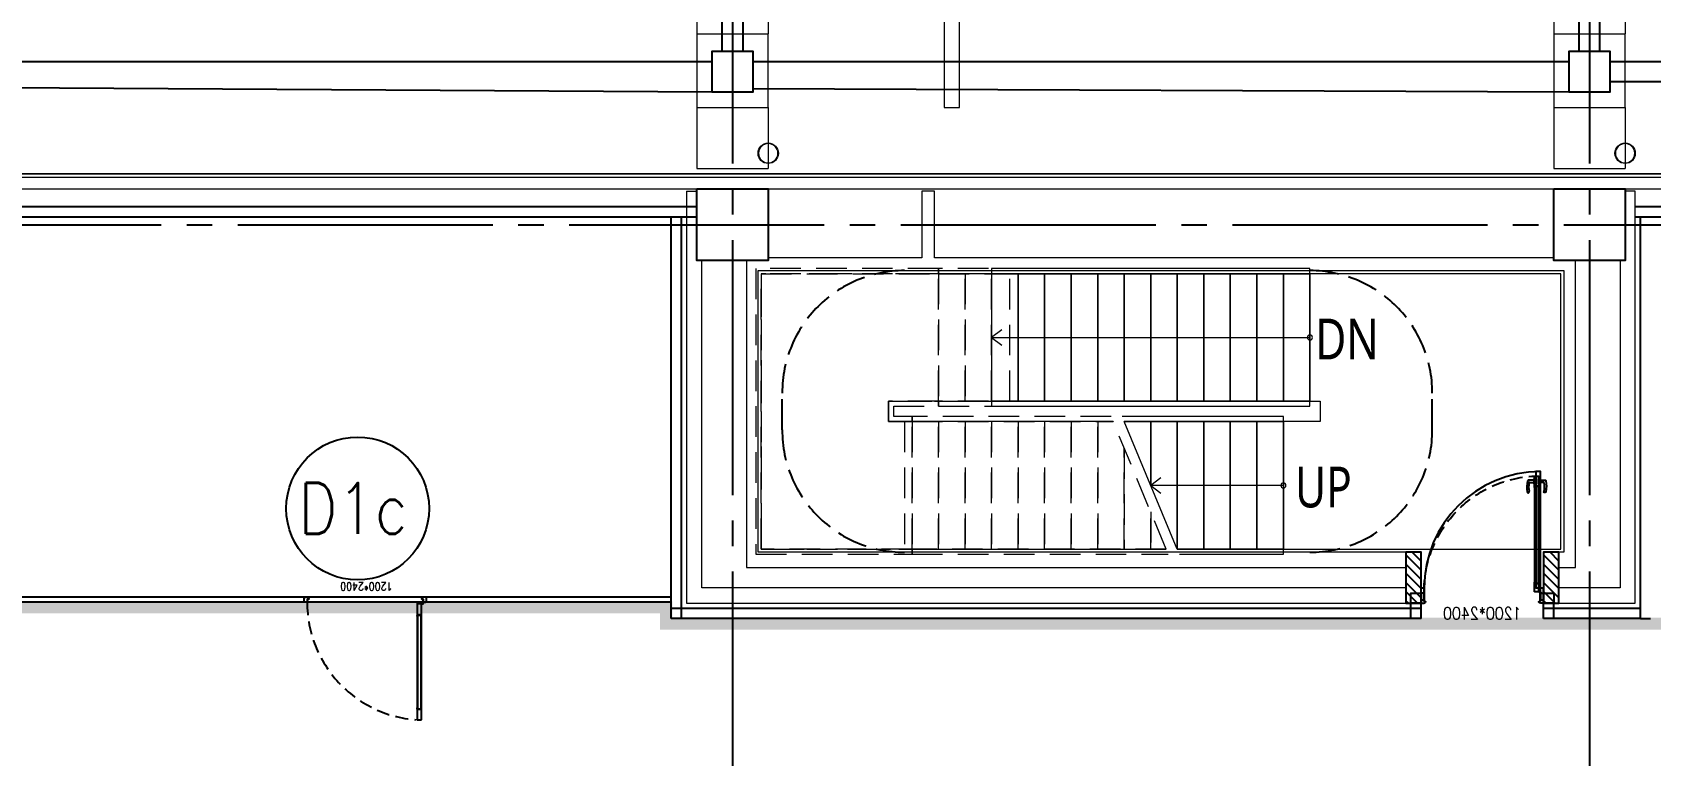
# Model space of a CAD drawing. Header units: millimetres. Extents: x -960 to 41501, y -1010 to 11880.
# Drawn here: x 16954 to 18540, y 8480 to 9189 of the extents above; entities that cross this region are included whole.
import ezdxf
from ezdxf.enums import TextEntityAlignment as Align
from ezdxf.lldxf.tags import DXFTag

# ---------------------------------------------------------------- set-up
doc = ezdxf.new("R2010")
doc.units = ezdxf.units.MM
doc.header["$LTSCALE"] = 100
for name, pattern in [('188K-SM-03-F10-ARCH-PA-Y2257103$0$AP5A-SM-03-F20-ARCH-PA-Y2230801+Y2230803$0$ALL-PA-TXT-Y2221201$0$DASHED', [19.05, 12.7, -6.35]), ('188K-SM-03-F10-ARCH-PA-Y2257103$0$DASHED', [19.05, 12.7, -6.35]), ('188K-SM-03-F10-ARCH-PA-Y2257103$0$HIDDEN2', [0.1875, 0.125, -0.0625]), ('X-S-FAB-L10$0$COL-CEN-LIN', [3.25, 2.5, -0.25, 0.25, -0.25]), ('X-S-FAB-L10$0$HIDDEN', [0.4, 0.3, -0.1]), ('X-S-FAB-L10$0$JJP_虛線(退縮線、投影線、地下室範圍、非屬本工程、圖面分區)', [0.45, 0.3, -0.15]), ('X-S-FAB-L10$0$虛線', [0.846667, 0.423333, -0.423333])]:
    doc.linetypes.add(name, pattern=pattern)
for name, color, linetype in [('0-xref', 7, 'Continuous'), ('188K-SM-03-F10-ARCH-PA-Y2257103$0$K-Door', 4, 'Continuous'), ('188K-SM-03-F10-ARCH-PA-Y2257103$0$K-P1S-4.2-單抗', 3, 'Continuous'), ('188K-SM-03-F10-ARCH-PA-Y2257103$0$K-TXT', 7, 'Continuous'), ('188K-SM-03-F10-ARCH-PA-Y2257103$0$K-岩棉 2hr 7.5-單抗', 230, 'Continuous'), ('188K-SM-03-F10-ARCH-PA-Y2257103$0$K-岩棉 2hr 7.5-非抗', 14, 'Continuous'), ('188K-SM-03-F10-ARCH-PA-Y2257103$0$K-貼白鐵-1.5', 6, '188K-SM-03-F10-ARCH-PA-Y2257103$0$DASHED'), ('188K-SM-03-F10-ARCH-PA-Y2257103$0$非YK-K-防火門', 11, 'Continuous'), ('X-S-FAB-L10$0$0-DIM-TXT', 8, 'Continuous'), ('X-S-FAB-L10$0$A-OBJE-MEP', 8, 'Continuous'), ('X-S-FAB-L10$0$A-STRS', 8, 'Continuous'), ('X-S-FAB-L10$0$A-TEXT', 8, 'Continuous'), ('X-S-FAB-L10$0$A-WALL-EX', 8, 'Continuous'), ('X-S-FAB-L10$0$A-WALL-IN', 8, 'Continuous'), ('X-S-FAB-L10$0$BLOCK', 8, 'Continuous'), ('X-S-FAB-L10$0$CCL', 8, 'X-S-FAB-L10$0$COL-CEN-LIN'), ('X-S-FAB-L10$0$COL-S', 8, 'Continuous'), ('X-S-FAB-L10$0$DW_Frame', 8, 'Continuous'), ('X-S-FAB-L10$0$HID', 8, 'X-S-FAB-L10$0$HIDDEN'), ('X-S-FAB-L10$0$S-BEAM-SHOW', 8, 'Continuous'), ('X-S-FAB-L10$0$S-SLAB-SHOW', 8, 'Continuous'), ('X-S-FAB-L10$0$Steel Frame-188K', 8, 'Continuous'), ('X-S-FAB-L10$0$WALL_188K_IN', 8, 'Continuous')]:
    doc.layers.add(name, color=color, linetype=linetype)
doc.styles.add('188K-SM-03-F10-ARCH-PA-Y2257103$0$AP5A-SM-03-F20-ARCH-PA-Y2230801+Y2230803$0$ALL-PA-TXT-Y2221201$0$Standard', font='txt.shx', dxfattribs={"bigfont": 'chineset.shx'})
doc.styles.add('188K-SM-03-F10-ARCH-PA-Y2257103$0$Standard', font='txt.shx', dxfattribs={"bigfont": 'chineset.shx'})
doc.styles.add('X-S-FAB-L10$0$CHINA', font='simplex.shx', dxfattribs={"width": 0.75, "bigfont": 'chineset.shx'})
doc.styles.add('X-S-FAB-L10$0$Standard', font='', dxfattribs={"width": 0.8})
doc.styles.add('X-S-FAB-L10$0$TG_NOTE_TEXT', font='simplex.shx', dxfattribs={"width": 0.75, "bigfont": 'chineset.shx'})
doc.styles.get('X-S-FAB-L10$0$Standard').set_extended_font_data('Microsoft JhengHei')
tags = doc.linetypes.add('188K-SM-03-F10-ARCH-PA-Y2257103$0$S.P_LINE', pattern='A,12.7,-5.08,["S.P",188K-SM-03-F10-ARCH-PA-Y2257103$0$Standard,S=4,R=0,X=-2.54,Y=-1.27],-6.35', length=24.13).pattern_tags.tags
tags[6] = DXFTag(74, 10)

# ---------------------------------------------------------------- blocks, each defined once
blk = doc.blocks.new('X-S-FAB-L10$0$FAB2-L05')
at = {"layer": 'X-S-FAB-L10$0$CCL'}
for p, q in [((-8520, 11005), (-8520, 0)), ((-7680, 11005), (-7680, 0)), ((-26880, 9720), (1210, 9720))]:
    blk.add_line(p, q, dxfattribs=at)
at = {"layer": 'X-S-FAB-L10$0$COL-S'}
for points in [[(-8540, 9890), (-8500, 9890), (-8500, 9850), (-8540, 9850)], [(-7700, 9890), (-7660, 9890), (-7660, 9850), (-7700, 9850)], [(-8555, 9755), (-8485, 9755), (-8485, 9685), (-8555, 9685)], [(-7715, 9755), (-7645, 9755), (-7645, 9685), (-7715, 9685)]]:
    blk.add_lwpolyline(points, close=True, dxfattribs=at)
blk = doc.blocks.new('X-S-FAB-L10')
at = {"layer": 'X-S-FAB-L10$0$WALL_188K_IN'}
h = blk.add_hatch(dxfattribs=at)
h.set_pattern_fill('LINE', color=256, scale=2, angle=135)
h.set_pattern_definition([(135, (18314.95, 8580.6165), (-4.49013, -4.49013), [])])
h.paths.add_polyline_path([(18315, 8629), (18315, 8679), (18300, 8679), (18300, 8629)])
h = blk.add_hatch(dxfattribs=at)
h.set_pattern_fill('LINE', color=256, scale=2, angle=135)
h.set_pattern_definition([(135, (18449.95, 8580.6165), (-4.49013, -4.49013), [])])
h.paths.add_polyline_path([(18450, 8629), (18450, 8679), (18435, 8679), (18435, 8629)])
for p, q in [((18315, 8629), (18315, 8644)), ((18435, 8629), (18435, 8644))]:
    blk.add_line(p, q)
blk.add_lwpolyline([(18432, 8644), (18432, 8758), (18427.6, 8758), (18427.6, 8644)], close=True)
blk.add_arc((18432, 8644), 114, 90, 180)
at = {"layer": 'X-S-FAB-L10$0$A-OBJE-MEP', "lineweight": 0, "flags": 128}
for points in [[(17684.5, 9070, 1), (17665.5, 9070, 1)], [(18524.5, 9070, 1), (18505.5, 9070, 1)]]:
    blk.add_lwpolyline(points, format="xyb", close=True, dxfattribs=at)
at = {"layer": 'X-S-FAB-L10$0$A-OBJE-MEP', "lineweight": 0}
for centre in [(17675, 9070), (18515, 9070)]:
    blk.add_circle(centre, 10, dxfattribs=at)
at = {"layer": 'X-S-FAB-L10$0$A-STRS', "linetype": 'X-S-FAB-L10$0$JJP_虛線(退縮線、投影線、地下室範圍、非屬本工程、圖面分區)', "lineweight": 0}
for p, q in [((17842, 8957), (17663, 8957)), ((17663, 8957), (17663, 8677)), ((17668, 8682), (17668, 8952)), ((17668, 8952), (17842, 8952)), ((17842, 8952), (17668, 8952)), ((17668, 8952), (17668, 8682)), ((17842, 8952), (17842, 8957)), ((18206, 8957), (17842, 8957)), ((17842, 8957), (17842, 8952)), ((17842, 8952), (18206, 8952)), ((17842, 8952), (17842, 8827)), ((17842, 8952), (17842, 8827)), ((17842, 8952), (17842, 8827)), ((17842, 8827), (17842, 8952)), ((17868, 8952), (17842, 8952)), ((17842, 8952), (17842, 8827)), ((17868, 8952), (17868, 8827)), ((17868, 8827), (17868, 8952)), ((17868, 8952), (17868, 8827)), ((17894, 8952), (17868, 8952)), ((17894, 8952), (17894, 8827)), ((17894, 8827), (17894, 8952)), ((17894, 8952), (17894, 8827)), ((17920, 8952), (17894, 8952)), ((17912, 8827), (17912, 8952)), ((17920, 8952), (17920, 8827)), ((17920, 8827), (17920, 8952)), ((17920, 8952), (17920, 8827)), ((17946, 8952), (17920, 8952)), ((17946, 8952), (17946, 8827)), ((17946, 8827), (17946, 8952)), ((17946, 8952), (17946, 8827)), ((17972, 8952), (17946, 8952)), ((17972, 8952), (17972, 8827)), ((17972, 8827), (17972, 8952)), ((17972, 8952), (17972, 8827)), ((17998, 8952), (17972, 8952)), ((17998, 8952), (17998, 8827)), ((17998, 8827), (17998, 8952)), ((17998, 8952), (17998, 8827)), ((18024, 8952), (17998, 8952)), ((18024, 8952), (18024, 8827)), ((18024, 8827), (18024, 8952)), ((18024, 8952), (18024, 8827)), ((18050, 8952), (18024, 8952)), ((18050, 8952), (18050, 8827)), ((18050, 8827), (18050, 8952)), ((18050, 8952), (18050, 8827)), ((18076, 8952), (18050, 8952)), ((18076, 8952), (18076, 8827)), ((18076, 8827), (18076, 8952)), ((18076, 8952), (18076, 8827)), ((18102, 8952), (18076, 8952)), ((18102, 8952), (18102, 8827)), ((18102, 8827), (18102, 8952)), ((18102, 8952), (18102, 8827)), ((18128, 8952), (18102, 8952)), ((18128, 8952), (18128, 8827)), ((18128, 8827), (18128, 8952)), ((18128, 8952), (18128, 8827)), ((18154, 8952), (18128, 8952)), ((18154, 8952), (18154, 8827)), ((18154, 8827), (18154, 8952)), ((18154, 8952), (18154, 8827)), ((18180, 8952), (18154, 8952)), ((18180, 8952), (18180, 8827)), ((18180, 8827), (18180, 8952)), ((18180, 8952), (18180, 8827)), ((18206, 8952), (18180, 8952)), ((18206, 8952), (18206, 8957)), ((18206, 8827), (18206, 8952)), ((17842, 8827), (17793, 8827)), ((17793, 8827), (17793, 8807)), ((17793, 8807), (17793, 8827)), ((17793, 8827), (17842, 8827)), ((17798, 8812), (17798, 8822)), ((17798, 8822), (17842, 8822)), ((17842, 8822), (17842, 8827)), ((18206, 8827), (17842, 8827)), ((17842, 8827), (17842, 8822)), ((17842, 8827), (17868, 8827)), ((17842, 8822), (18206, 8822)), ((17868, 8827), (17894, 8827)), ((17894, 8827), (17920, 8827)), ((17920, 8827), (17946, 8827)), ((17946, 8827), (17972, 8827)), ((17972, 8827), (17998, 8827)), ((17998, 8827), (18024, 8827)), ((18024, 8827), (18050, 8827)), ((18050, 8827), (18076, 8827)), ((18076, 8827), (18102, 8827)), ((18102, 8827), (18128, 8827)), ((18128, 8827), (18154, 8827)), ((18154, 8827), (18180, 8827)), ((18180, 8827), (18206, 8827)), ((18206, 8822), (18206, 8827)), ((17793, 8807), (17816, 8807)), ((17816, 8807), (17793, 8807)), ((17816, 8812), (17798, 8812)), ((17808.7, 8807), (17808.7, 8682)), ((18011.1, 8812), (17816, 8812)), ((17816, 8812), (17816, 8807)), ((17816, 8807), (17816, 8812)), ((17816, 8807), (18013.2, 8807)), ((17816, 8682), (17816, 8807)), ((17816, 8682), (17816, 8807)), ((17816, 8682), (17816, 8807)), ((17842, 8807), (17816, 8807)), ((17816, 8807), (17816, 8682)), ((17816, 8682), (17816, 8807)), ((17842, 8682), (17842, 8807)), ((17868, 8807), (17842, 8807)), ((17842, 8807), (17842, 8682)), ((17842, 8682), (17842, 8807)), ((17868, 8682), (17868, 8807)), ((17894, 8807), (17868, 8807)), ((17868, 8807), (17868, 8682)), ((17868, 8682), (17868, 8807)), ((17894, 8682), (17894, 8807)), ((17920, 8807), (17894, 8807)), ((17894, 8807), (17894, 8682)), ((17894, 8682), (17894, 8807)), ((17920, 8682), (17920, 8807)), ((17946, 8807), (17920, 8807)), ((17920, 8807), (17920, 8682)), ((17920, 8682), (17920, 8807)), ((17946, 8682), (17946, 8807)), ((17972, 8807), (17946, 8807)), ((17946, 8807), (17946, 8682)), ((17946, 8682), (17946, 8807)), ((17972, 8682), (17972, 8807)), ((17998, 8807), (17972, 8807)), ((17972, 8807), (17972, 8682)), ((17972, 8682), (17972, 8807)), ((17998, 8682), (17998, 8807)), ((18013.2, 8807), (17998, 8807)), ((17998, 8807), (17998, 8682)), ((17998, 8682), (17998, 8807)), ((18065.2, 8682), (18013.2, 8807)), ((18024, 8682), (18024, 8781)), ((18024, 8781), (18024, 8682)), ((18024, 8682), (18024, 8781)), ((18050, 8682), (18050, 8718.5)), ((18050, 8718.5), (18050, 8682)), ((18050, 8682), (18050, 8718.5)), ((17816, 8682), (17668, 8682)), ((17668, 8682), (17816, 8682)), ((18065.2, 8682), (17816, 8682)), ((17816, 8682), (17816, 8677)), ((17816, 8677), (17816, 8682)), ((17816, 8682), (17842, 8682)), ((17842, 8682), (17868, 8682)), ((17868, 8682), (17894, 8682)), ((17894, 8682), (17920, 8682)), ((17920, 8682), (17946, 8682)), ((17946, 8682), (17972, 8682)), ((17972, 8682), (17998, 8682)), ((17998, 8682), (18024, 8682)), ((18024, 8682), (18050, 8682)), ((18050, 8682), (18065.2, 8682)), ((17663, 8677), (17816, 8677)), ((17816, 8677), (18067.2, 8677))]:
    blk.add_line(p, q, dxfattribs=at)
at = {"layer": 'X-S-FAB-L10$0$A-STRS', "linetype": 'X-S-FAB-L10$0$虛線', "lineweight": 0}
for p, q in [((17842, 8952), (17668, 8952)), ((17668, 8952), (17668, 8682)), ((18206, 8952), (17842, 8952)), ((18206, 8827), (18206, 8952)), ((17793, 8807), (17793, 8827)), ((17793, 8827), (17842, 8827)), ((17842, 8827), (18206, 8827)), ((17808.7, 8807), (17793, 8807)), ((17816, 8807), (17808.7, 8807)), ((18013.2, 8807), (17816, 8807)), ((17668, 8682), (17808.7, 8682)), ((17808.7, 8682), (17816, 8682)), ((17816, 8682), (18065.2, 8682))]:
    blk.add_line(p, q, dxfattribs=at)
at = {"layer": 'X-S-FAB-L10$0$A-STRS', "lineweight": 0}
for p, q in [((18206, 8957), (17894, 8957)), ((17894, 8957), (17894, 8952)), ((17894, 8952), (18206, 8952)), ((18206, 8952), (17894, 8952)), ((17894, 8952), (17894, 8827)), ((17894, 8952), (17894, 8827)), ((17920, 8952), (17894, 8952)), ((17920, 8952), (17920, 8827)), ((17920, 8827), (17920, 8952)), ((17920, 8952), (17920, 8827)), ((17946, 8952), (17920, 8952)), ((17946, 8952), (17946, 8827)), ((17946, 8827), (17946, 8952)), ((17946, 8952), (17946, 8827)), ((17972, 8952), (17946, 8952)), ((17972, 8952), (17972, 8827)), ((17972, 8827), (17972, 8952)), ((17972, 8952), (17972, 8827)), ((17998, 8952), (17972, 8952)), ((17998, 8952), (17998, 8827)), ((17998, 8827), (17998, 8952)), ((17998, 8952), (17998, 8827)), ((18024, 8952), (17998, 8952)), ((18024, 8952), (18024, 8827)), ((18024, 8827), (18024, 8952)), ((18024, 8952), (18024, 8827)), ((18050, 8952), (18024, 8952)), ((18050, 8952), (18050, 8827)), ((18050, 8827), (18050, 8952)), ((18050, 8952), (18050, 8827)), ((18076, 8952), (18050, 8952)), ((18076, 8952), (18076, 8827)), ((18076, 8827), (18076, 8952)), ((18076, 8952), (18076, 8827)), ((18102, 8952), (18076, 8952)), ((18102, 8952), (18102, 8827)), ((18102, 8827), (18102, 8952)), ((18102, 8952), (18102, 8827)), ((18128, 8952), (18102, 8952)), ((18128, 8952), (18128, 8827)), ((18128, 8827), (18128, 8952)), ((18128, 8952), (18128, 8827)), ((18154, 8952), (18128, 8952)), ((18154, 8952), (18154, 8827)), ((18154, 8827), (18154, 8952)), ((18154, 8952), (18154, 8827)), ((18180, 8952), (18154, 8952)), ((18180, 8952), (18180, 8827)), ((18180, 8827), (18180, 8952)), ((18180, 8952), (18180, 8827)), ((18206, 8952), (18180, 8952)), ((18206, 8952), (18206, 8957)), ((18206, 8827), (18206, 8952)), ((18206, 8827), (18206, 8952)), ((17904, 8897), (17894, 8889.5)), ((17894, 8889.5), (17920, 8889.5)), ((17894, 8889.5), (17904, 8882)), ((17920, 8889.5), (18180, 8889.5)), ((18180, 8889.5), (18206, 8889.5)), ((18206, 8827), (17894, 8827)), ((17894, 8827), (17894, 8822)), ((17894, 8827), (18206, 8827)), ((17894, 8827), (17920, 8827)), ((17894, 8822), (18206, 8822)), ((17920, 8827), (17946, 8827)), ((17946, 8827), (17972, 8827)), ((17972, 8827), (17998, 8827)), ((17998, 8827), (18024, 8827)), ((18024, 8827), (18050, 8827)), ((18050, 8827), (18076, 8827)), ((18076, 8827), (18102, 8827)), ((18102, 8827), (18128, 8827)), ((18128, 8827), (18154, 8827)), ((18154, 8827), (18180, 8827)), ((18180, 8827), (18206, 8827)), ((18206, 8822), (18206, 8827)), ((18180, 8812), (18021.9, 8812)), ((18024, 8807), (18180, 8807)), ((18180, 8807), (18024, 8807)), ((18050, 8807), (18024, 8807)), ((18076, 8682), (18024, 8807)), ((18050, 8744.5), (18050, 8807)), ((18076, 8807), (18050, 8807)), ((18050, 8807), (18050, 8744.5)), ((18050, 8744.5), (18050, 8807)), ((18076, 8682), (18076, 8807)), ((18102, 8807), (18076, 8807)), ((18076, 8807), (18076, 8682)), ((18076, 8682), (18076, 8807)), ((18102, 8682), (18102, 8807)), ((18128, 8807), (18102, 8807)), ((18102, 8807), (18102, 8682)), ((18102, 8682), (18102, 8807)), ((18128, 8682), (18128, 8807)), ((18154, 8807), (18128, 8807)), ((18128, 8807), (18128, 8682)), ((18128, 8682), (18128, 8807)), ((18154, 8682), (18154, 8807)), ((18180, 8807), (18154, 8807)), ((18154, 8807), (18154, 8682)), ((18154, 8682), (18154, 8807)), ((18180, 8807), (18180, 8812)), ((18180, 8682), (18180, 8807)), ((18180, 8682), (18180, 8807)), ((18060, 8752), (18050, 8744.5)), ((18154, 8744.5), (18050, 8744.5)), ((18050, 8744.5), (18060, 8737)), ((18180, 8744.5), (18154, 8744.5)), ((18180, 8682), (18076, 8682)), ((18076, 8682), (18180, 8682)), ((18076, 8682), (18102, 8682)), ((18102, 8682), (18128, 8682)), ((18128, 8682), (18154, 8682)), ((18154, 8682), (18180, 8682)), ((18180, 8677), (18180, 8682)), ((18078.1, 8677), (18180, 8677))]:
    blk.add_line(p, q, dxfattribs=at)
at = {"layer": 'X-S-FAB-L10$0$A-STRS', "lineweight": 0, "flags": 128}
for points in [[(18206, 8892, 1), (18206, 8887, 1)], [(18180, 8747, 1), (18180, 8742, 1)]]:
    blk.add_lwpolyline(points, format="xyb", close=True, dxfattribs=at)
at = {"layer": 'X-S-FAB-L10$0$A-WALL-EX', "lineweight": 0}
blk.add_line((15170, 9046.5), (24360, 9046.5), dxfattribs=at)
at = {"layer": 'X-S-FAB-L10$0$A-WALL-EX', "lineweight": 0, "flags": 128}
for points in [[(24360, 9050), (15170, 9050)], [(15170, 9050), (24360, 9050)], [(15170, 9050), (24360, 9050)], [(15170, 9050), (24360, 9050)], [(15170, 9050), (24360, 9050)], [(15170, 9050), (24360, 9050)], [(15170, 9050), (24360, 9050)], [(15170, 9050), (24360, 9050)], [(15155, 9035), (24363.5, 9035)]]:
    blk.add_lwpolyline(points, dxfattribs=at)
at = {"layer": 'X-S-FAB-L10$0$A-WALL-IN', "lineweight": 0}
for p, q in [((17653.7, 8965), (17653.7, 8664)), ((17653.7, 8965), (17653.7, 8955)), ((17825.5, 8967.5), (17675, 8967.5)), ((18445, 8967.5), (17838, 8967.5)), ((18466.3, 8664), (18466.3, 8965)), ((17665, 8679), (17665, 8955)), ((17665, 8955), (18455, 8955)), ((18455, 8955), (18455, 8679)), ((18300, 8679), (17665, 8679)), ((18455, 8679), (18450, 8679)), ((17653.7, 8664), (18300, 8664)), ((18450, 8664), (18466.3, 8664)), ((18300, 8644), (17610, 8644)), ((18510, 8644), (18450, 8644)), ((18525, 8629), (18525, 8644)), ((17610, 8629), (18300, 8629)), ((18450, 8629), (18525, 8629))]:
    blk.add_line(p, q, dxfattribs=at)
at = {"layer": 'X-S-FAB-L10$0$A-WALL-IN', "lineweight": 0, "flags": 128}
for points in [[(17847.5, 9890), (17847.5, 9115)], [(17862.5, 9115), (17862.5, 9890)], [(17847.5, 9115), (17862.5, 9115)], [(17595, 9033), (17595, 8629)], [(17595, 9033), (17605, 9033)], [(17838, 9033), (17825.5, 9033)], [(17825.5, 9033), (17825.5, 8967.5)], [(17838, 8967.5), (17838, 9033)], [(18525, 9033), (18515, 9033)], [(18525, 8644), (18525, 9033)], [(17610, 8644), (17610, 8965)], [(18510, 8965), (18510, 8644)], [(17825.5, 8955), (17838, 8955)], [(17595, 8629), (17610, 8629)]]:
    blk.add_lwpolyline(points, dxfattribs=at)
at = {"layer": 'X-S-FAB-L10$0$COL-S'}
for p, q in [((17620, 9170), (17660, 9170)), ((17620, 9130), (17620, 9170)), ((17660, 9170), (17660, 9130)), ((18460, 9170), (18500, 9170)), ((18460, 9130), (18460, 9170)), ((18500, 9170), (18500, 9130)), ((17660, 9130), (17620, 9130)), ((18500, 9130), (18460, 9130)), ((17605, 9035), (17675, 9035)), ((17605, 8965), (17605, 9035)), ((17675, 9035), (17675, 8965)), ((18445, 9035), (18515, 9035)), ((18445, 8965), (18445, 9035)), ((18515, 9035), (18515, 8965)), ((17675, 8965), (17605, 8965)), ((18515, 8965), (18445, 8965))]:
    blk.add_line(p, q, dxfattribs=at)
at = {"layer": 'X-S-FAB-L10$0$DW_Frame'}
for points in [[(18315, 8644), (18318, 8644), (18318, 8632), (18315, 8632)], [(18435, 8632), (18432, 8632), (18432, 8644), (18435, 8644)]]:
    blk.add_lwpolyline(points, dxfattribs=at)
at = {"layer": 'X-S-FAB-L10$0$HID'}
for p, q in [((17688.7, 8799), (17688.7, 8835)), ((18326, 8799), (18326, 8835))]:
    blk.add_line(p, q, dxfattribs=at)
for centre, start, end in [((17808.7, 8835), 90, 180), ((18206, 8835), 0, 90), ((17808.7, 8799), 180, 270), ((18206, 8799), 270, 0)]:
    blk.add_arc(centre, 120, start, end, dxfattribs=at)
at = {"layer": 'X-S-FAB-L10$0$S-BEAM-SHOW', "lineweight": 0, "flags": 128}
for points in [[(17605, 9878), (17605, 9187)], [(17675, 9878), (17675, 9187)], [(18445, 9878), (18445, 9187)], [(18515, 9878), (18515, 9187)], [(17605, 9187), (17605, 9115)], [(17605, 9187), (17675, 9187)], [(17675, 9115), (17675, 9187)], [(18445, 9187), (18445, 9115)], [(18445, 9187), (18515, 9187)], [(18515, 9115), (18515, 9187)], [(17605, 9115), (17675, 9115)], [(17605, 9115), (17605, 9055)], [(17675, 9115), (17675, 9055)], [(18445, 9115), (18515, 9115)], [(18445, 9115), (18445, 9055)], [(18515, 9115), (18515, 9055)], [(17605, 9055), (17675, 9055)], [(18445, 9055), (18515, 9055)]]:
    blk.add_lwpolyline(points, dxfattribs=at)
at = {"layer": 'X-S-FAB-L10$0$S-SLAB-SHOW', "lineweight": 0, "flags": 128}
blk.add_lwpolyline([(18180, 8682), (18452, 8682), (18452, 8952), (18206, 8952), (18206, 8827), (18216, 8827), (18216, 8807), (18180, 8807)], close=True, dxfattribs=at)
blk.add_lwpolyline([(18180, 8682), (18452, 8682), (18452, 8952), (18206, 8952), (18206, 8827), (18216, 8827), (18216, 8807), (18180, 8807)], close=True, dxfattribs=at)
at = {"layer": 'X-S-FAB-L10$0$Steel Frame-188K'}
blk.add_lwpolyline([(20955, 9140), (20205, 9140), (20205, 9105), (20115, 9105), (20115, 9140), (19340, 9140), (19340, 9130), (19300, 9130), (19300, 9140), (18500, 9140), (18500, 9130), (18460, 9130), (17660, 9133.2), (17660, 9130), (17620, 9130), (16820, 9134.9), (16820, 9130), (16780, 9130), (15980, 9140), (15980, 9130), (15940, 9130), (15940, 9140), (15165, 9140)], dxfattribs=at)
for points in [[(17630, 9894), (17620, 9894), (17620, 9904), (16820, 9904), (16820, 9894), (16810, 9894), (16810, 9170), (16820, 9170), (16820, 9160), (17620, 9160), (17620, 9170), (17630, 9170)], [(18470, 9894), (18460, 9894), (18460, 9904), (17660, 9904), (17660, 9894), (17650, 9894), (17650, 9170), (17660, 9170), (17660, 9160), (18460, 9160), (18460, 9170), (18470, 9170)], [(19310, 9894), (19300, 9894), (19300, 9904), (18500, 9904), (18500, 9894), (18490, 9894), (18490, 9170), (18500, 9170), (18500, 9160), (19300, 9160), (19300, 9170), (19310, 9170)]]:
    blk.add_lwpolyline(points, close=True, dxfattribs=at)
at = {"layer": 'X-S-FAB-L10$0$WALL_188K_IN'}
for points in [[(18315, 8629), (18315, 8679), (18300, 8679), (18300, 8629)], [(18450, 8629), (18450, 8679), (18435, 8679), (18435, 8629)]]:
    blk.add_lwpolyline(points, close=True, dxfattribs=at)
at = {"layer": 'X-S-FAB-L10$0$BLOCK'}
blk.add_blockref('X-S-FAB-L10$0$FAB2-L05', (26160, -720), dxfattribs=at)
at = {"style": 'X-S-FAB-L10$0$TG_NOTE_TEXT', "width": 0.5, "flags": 1}
for p in [(7463.3, 9020), (18268.3, 8649), (11197.8, 4800.2), (16485.8, 4800.2), (25420.3, 2635), (13360, 320, 0), (7463.3, -33.3)]:
    blk.add_attdef('WH', text='', height=20, dxfattribs=at).set_placement(p, align=Align.BOTTOM_LEFT)
at = {"width": 0.5}
for style, p in [('X-S-FAB-L10$0$TG_NOTE_TEXT', (7585, 9020)), ('X-S-FAB-L10$0$TG_NOTE_TEXT', (18390, 8649)), ('X-S-FAB-L10$0$TG_NOTE_TEXT', (11117.5, 4813.5)), ('X-S-FAB-L10$0$TG_NOTE_TEXT', (16607.5, 4813.5)), ('X-S-FAB-L10$0$TG_NOTE_TEXT', (25350, 2635)), ('X-S-FAB-L10$0$Standard', (13129.4, 325, 0)), ('X-S-FAB-L10$0$TG_NOTE_TEXT', (7585, -20))]:
    blk.add_attdef('DESC', text='', height=10, dxfattribs=dict(at, style=style)).set_placement(p, align=Align.BOTTOM_LEFT)
for tag, style, p in [('TYPE', 'X-S-FAB-L10$0$TG_NOTE_TEXT', (7619.3, 9020)), ('NO', 'X-S-FAB-L10$0$TG_NOTE_TEXT', (7650.1, 9020)), ('TYPE', 'X-S-FAB-L10$0$TG_NOTE_TEXT', (18424.2, 8649)), ('NO', 'X-S-FAB-L10$0$TG_NOTE_TEXT', (18455, 8649)), ('NO', 'X-S-FAB-L10$0$TG_NOTE_TEXT', (11088.6, 4813.5)), ('TYPE', 'X-S-FAB-L10$0$TG_NOTE_TEXT', (11151.8, 4813.5)), ('TYPE', 'X-S-FAB-L10$0$TG_NOTE_TEXT', (16641.8, 4813.5)), ('NO', 'X-S-FAB-L10$0$TG_NOTE_TEXT', (16672.6, 4813.5)), ('NO', 'X-S-FAB-L10$0$TG_NOTE_TEXT', (25313, 2635)), ('TYPE', 'X-S-FAB-L10$0$TG_NOTE_TEXT', (25350, 2635)), ('NO', 'X-S-FAB-L10$0$Standard', (13100, 320, 0)), ('TYPE', 'X-S-FAB-L10$0$Standard', (13129.4, 320, 0)), ('TYPE', 'X-S-FAB-L10$0$TG_NOTE_TEXT', (7619.3, -20)), ('NO', 'X-S-FAB-L10$0$TG_NOTE_TEXT', (7650.1, -20))]:
    blk.add_attdef(tag, text='', height=10, dxfattribs=dict(at, style=style)).set_placement(p, align=Align.BOTTOM_RIGHT)
at = {"style": 'X-S-FAB-L10$0$TG_NOTE_TEXT', "width": 0.5, "flags": 1}
for rotation, p in [(180, (43, 7480)), (180, (943, 7480)), (90, (24310, 3717.8)), (270, (17080, 1711.7))]:
    blk.add_attdef('WH', text='', height=20, rotation=rotation, dxfattribs=at).set_placement(p, align=Align.BOTTOM_LEFT)
at = {"width": 0.5}
for rotation, style, p in [(180, 'X-S-FAB-L10$0$Standard', (317.6, 7480)), (180, 'X-S-FAB-L10$0$Standard', (1217.6, 7480)), (90, 'X-S-FAB-L10$0$TG_NOTE_TEXT', (24310, 3647.5)), (270, 'X-S-FAB-L10$0$TG_NOTE_TEXT', (17080, 1605))]:
    blk.add_attdef('DESC', text='', height=10, rotation=rotation, dxfattribs=dict(at, style=style)).set_placement(p, align=Align.BOTTOM_LEFT)
for tag, rotation, style, p in [('TYPE', 180, 'X-S-FAB-L10$0$Standard', (317.6, 7480)), ('NO', 180, 'X-S-FAB-L10$0$Standard', (347, 7480)), ('TYPE', 180, 'X-S-FAB-L10$0$Standard', (1217.6, 7480)), ('NO', 180, 'X-S-FAB-L10$0$Standard', (1247, 7480)), ('TYPE', 90, 'X-S-FAB-L10$0$TG_NOTE_TEXT', (24310, 3647.5)), ('NO', 90, 'X-S-FAB-L10$0$TG_NOTE_TEXT', (24310, 3610.5)), ('TYPE', 270, 'X-S-FAB-L10$0$TG_NOTE_TEXT', (17080, 1605)), ('NO', 270, 'X-S-FAB-L10$0$TG_NOTE_TEXT', (17080, 1573))]:
    blk.add_attdef(tag, text='', height=10, rotation=rotation, dxfattribs=dict(at, style=style)).set_placement(p, align=Align.BOTTOM_RIGHT)
at = {"layer": 'X-S-FAB-L10$0$0-DIM-TXT', "style": 'X-S-FAB-L10$0$CHINA', "width": 0.75}
for p in [(667.4, 7855.1, -2689.4), (22627.4, 6728.8), (25644.7, 6728.8), (24778.8, 5569.1), (1118.3, 4980), (417.8, 4594.6), (23874.8, 4355), (22927.4, 4330.1), (23749.9, 3901.4), (417.8, 3765.2), (1118.3, 3730), (417.8, 3115.8), (536.9, 2227.8), (16909, 1782.7), (888.4, 880.5), (16977.4, 750), (18878.8, 750), (25641.2, 553.2), (21364, 526.9)]:
    blk.add_attdef('HIG', text='', height=80, dxfattribs=at).set_placement(p, align=Align.MIDDLE_LEFT)
at = {"layer": 'X-S-FAB-L10$0$A-TEXT', "style": 'X-S-FAB-L10$0$Standard', "width": 0.8}
for s, p in [('DN', (18211.3, 8867.9)), ('UP', (18191.4, 8722.9))]:
    blk.add_text(s, height=40, dxfattribs=at).set_placement(p)
blk = doc.blocks.new('188K-SM-03-F10-ARCH-PA-Y2257103$0$F14P8-SM-03-FB1-ARCH-PA(B)-Y2210902$0$18P2-XFDP40$0$GAD2205')
blk.add_lwpolyline([(0, 1), (0, 1), (-18, 1, -0.414214), (-18, 2), (-18, 3, -0.414214), (-18, 3), (-14, 3, 0.414214), (-13, 4), (-13, 4, 0.414214), (-14, 4), (-18, 4, -0.414214), (-18, 5), (-18, 12, -0.414214), (-18, 12), (-18, 12, 0.414214), (-18, 12), (-18, 14, 0.72636), (-19, 14), (-19, 13, 0.158507), (-19, 13), (-19, 0, 0.414214), (-19, 0), (19, 0, 0.414214), (19, 0), (19, 13, 0.158507), (19, 13), (19, 14, 0.72636), (18, 14), (18, 12, 0.414214), (18, 12, -0.414214), (18, 12), (18, 5, -0.414214), (18, 4), (14, 4, 0.414214), (13, 4), (13, 4, 0.414214), (14, 3), (18, 3, -0.414214), (18, 3), (18, 2, -0.414214), (18, 1), (0, 1)], format="xyb", close=True)
blk = doc.blocks.new('188K-SM-03-F10-ARCH-PA-Y2257103$0$(FS1-4)1hr單開防火門-1200x2400')
for p, q in [((8.8, 117.1, 0), (9.6, 117.1, 0)), ((8.8, 112.2, 0), (8.8, 117.1, 0)), ((9.6, 112.2, 0), (8.8, 112.2, 0)), ((9.6, 117.1, 0), (9.6, 112.2, 0)), ((9.6, 115.7, 0), (13.6, 115.7, 0)), ((13.5, 113.5, 0), (9.6, 113.5, 0)), ((13.6, 115.7, 0), (15, 115.7, 0)), ((0, 4.5), (0, -4.5)), ((2.8, 5), (0.5, 5)), ((3, -3.2), (3, 4.8)), ((117, -3.2), (117, 4.8)), ((117.2, 5), (119.5, 5)), ((120, 4.5), (120, -4.5)), ((0.5, -5), (2.8, -5)), ((2.8, -5), (4.4, -4)), ((3.8, -3.2), (3, -3.2)), ((3.6, -3.5), (3.6, -3.3)), ((3.6, -3.3), (3.8, -3.3)), ((4.4, -3.5), (3.6, -3.5)), ((4.4, -3.2), (4.2, -3.2)), ((4.2, -3.3), (4.4, -3.3)), ((4.4, -3.3), (4.4, -3.5)), ((4.5, -3.7), (4.5, -3.3)), ((115.5, -3.7), (115.5, -3.3)), ((115.6, -3.2), (115.8, -3.2)), ((115.6, -3.3), (115.6, -3.5)), ((115.8, -3.3), (115.6, -3.3)), ((115.6, -3.5), (116.4, -3.5)), ((117.2, -5), (115.6, -4)), ((116.2, -3.2), (117, -3.2)), ((116.4, -3.3), (116.2, -3.3)), ((116.4, -3.5), (116.4, -3.3)), ((119.5, -5), (117.2, -5))]:
    blk.add_line(p, q)
at = {"elevation": 0}
blk.add_lwpolyline([(4, 115.7), (0, 115.7), (-1.4, 115.7, 0.327495), (-2.2, 115, 0.089847), (-2.4, 104.3, 1.144881), (-0.5, 104.7, -0.137079), (-0.5, 113, -0.349357), (0, 113.5), (4, 113.5)], format="xyb", dxfattribs=at)
for points in [[(4.8, 112.2), (4.8, 117.1), (4, 117.1), (4, 112.2)], [(-10, -5), (0, -5), (0, 5), (-10, 5)], [(120, -5), (130, -5), (130, 5), (120, 5)]]:
    blk.add_lwpolyline(points, close=True)
at = {"ltscale": 5}
for points in [[(8.8, 109.6), (8.8, 119.7), (4.8, 119.7), (4.8, 109.6)], [(5, 109.2), (5, 14.8), (5, 14.8), (5, 109.2)], [(8.6, 14.8), (8.5, 14.8), (8.5, 109.2), (8.6, 109.2)], [(8.8, 6.1), (8.8, 14.4), (4.8, 14.4), (4.8, 6.1)]]:
    blk.add_lwpolyline(points, close=True, dxfattribs=at)
blk.add_lwpolyline([(4.8, 109.7), (4.8, 108.4, 0.158507), (4.9, 108.4), (4.9, 108.3, 0.72636), (5, 108.3), (5, 108.5, 0.414214), (5, 108.5, -0.414214), (4.9, 108.5), (4.9, 109.2, -0.414214), (5, 109.2), (5.4, 109.2, 0.414214), (5.4, 109.3), (5.4, 109.3, 0.414214), (5.4, 109.3), (5, 109.3, -0.414214), (4.9, 109.4), (4.9, 109.5, -0.414214), (5, 109.6), (6.8, 109.6), (6.8, 109.6), (6.8, 109.6), (8.6, 109.6, -0.414214), (8.6, 109.5), (8.6, 109.4, -0.414214), (8.6, 109.3), (8.2, 109.3, 0.414214), (8.1, 109.3), (8.1, 109.3, 0.414214), (8.2, 109.2), (8.6, 109.2, -0.414214), (8.6, 109.2), (8.6, 108.5, -0.414214), (8.6, 108.5), (8.6, 108.5, 0.414214), (8.6, 108.5), (8.6, 108.3, 0.72636), (8.6, 108.3), (8.7, 108.4, 0.158507), (8.7, 108.4), (8.7, 109.7, 0.414214), (8.7, 109.7), (4.9, 109.7, 0.414214)], format="xyb", close=True, dxfattribs=at)
at = {"ltscale": 500}
for points in [[(3.2, -2.4), (3.2, 5.6), (3, 5.6), (3, -2.4)], [(8.5, 6.6), (4, 6.6), (4, 6.3), (8.5, 6.3)]]:
    blk.add_lwpolyline(points, close=True, dxfattribs=at)
at = {"linetype": '188K-SM-03-F10-ARCH-PA-Y2257103$0$HIDDEN2'}
blk.add_arc((3.4, 6.1), 113.7, 359.4256, 87.3094, dxfattribs=at)
at = {"extrusion": (0, 0, -1)}
for centre, major_axis, start_param, end_param in [((13.5, 113, 0), (-0.417, 0.417), 0.901482, 2.245889), ((-0.8, 108.9, 0), (10.9, 10.9), 0.51383, 1.058752), ((14.9, 114.8, 0), (-0.624, 0.624), 0.866962, 2.13291), ((-13.8, 109, 0), (21.3, 21.3), 0.585307, 0.943734), ((15, 104.3, 0), (0.707, 0.707), 0.872811, 4.284184)]:
    blk.add_ellipse(centre, major_axis=major_axis, ratio=1, start_param=start_param, end_param=end_param, dxfattribs=at)
for centre, major_axis, start_param, end_param in [((0.5, 4.5), (0.354, -0.354), 2.356194, 3.926991), ((2.8, 4.8), (0.106, -0.106), 7.068583, 8.63938), ((117.2, 4.8), (-0.106, -0.106), -2.356194, -0.785398), ((119.5, 4.5), (-0.354, -0.354), 2.356194, 3.926991), ((0.5, -4.5), (-0.354, -0.354), 5.497787, 7.068583), ((3.8, -3.3), (-0.0354, -0.0354), 0.785398, 3.926991), ((4.2, -3.3), (-0.0354, -0.0354), 3.926991, 7.068583), ((4.4, -3.3), (0.0354, -0.0354), 7.068583, 8.63938), ((4.2, -3.7), (0.212, -0.212), 6.162283, 7.068583), ((115.6, -3.3), (-0.0354, -0.0354), -2.356194, -0.785398), ((115.8, -3.7), (-0.212, -0.212), -0.785398, 0.120903), ((115.8, -3.3), (0.0354, -0.0354), -0.785398, 2.356194), ((116.2, -3.3), (0.0354, -0.0354), 2.356194, 5.497787), ((119.5, -4.5), (0.354, -0.354), -0.785398, 0.785398)]:
    blk.add_ellipse(centre, major_axis=major_axis, ratio=1, start_param=start_param, end_param=end_param)
at = {"ltscale": 500, "extrusion": (0, 0, -1)}
blk.add_ellipse((3.4, 6.1), major_axis=(-0.495, 0.495), ratio=1, start_param=5.497787, end_param=11.780972, dxfattribs=at)
at = {"ltscale": 5, "xscale": 0.1000000000058208, "yscale": 0.1000000000058208, "zscale": 0.1000000000058208}
blk.add_blockref('188K-SM-03-F10-ARCH-PA-Y2257103$0$F14P8-SM-03-FB1-ARCH-PA(B)-Y2210902$0$18P2-XFDP40$0$GAD2205', (6.8, 14.3), dxfattribs=at)
at = {"color": 8, "style": '188K-SM-03-F10-ARCH-PA-Y2257103$0$Standard', "width": 0.85}
blk.add_text('1200*2400', height=12, dxfattribs=at).set_placement((60, -15, 0), align=Align.MIDDLE_CENTER)
blk = doc.blocks.new('188K-SM-03-F10-ARCH-PA-Y2257103$0$單開庫板門-1200x2400)圓型拉環鎖+輔助鎖)')
at = {"ltscale": 0.1}
for p, q in [((26008.6, -11403.6), (26004.5, -11403.6)), ((26004.5, -11403.6), (26004.5, -11414.1)), ((26008.6, -11414.1), (26008.6, -11403.6)), ((26004.5, -11414.1), (26004.5, -11415.3)), ((26004.5, -11414.1), (26008.6, -11414.1)), ((26004.5, -11415.4), (26004.6, -11415.5)), ((26008.6, -11414), (26004.6, -11414)), ((26004.6, -11414.3), (26004.6, -11414.2)), ((26004.6, -11415.3), (26004.6, -11414.5)), ((26004.7, -11414.1), (26006.5, -11414.1)), ((26005.1, -11414.4), (26004.7, -11414.4)), ((26004.7, -11414.5), (26005.1, -11414.5)), ((26004.7, -11414.5), (26004.7, -11506)), ((26004.7, -11506), (26004.7, -11414.5)), ((26004.7, -11414.5), (26004.7, -11414.5)), ((26004.7, -11415.4), (26004.7, -11415.3)), ((26005.2, -11414.4), (26005.2, -11414.4)), ((26006.5, -11414.1), (26006.6, -11414.1)), ((26006.6, -11414.1), (26006.6, -11414.1)), ((26006.6, -11414.1), (26008.4, -11414.1)), ((26008.4, -11414.4), (26008, -11414.4)), ((26008, -11414.4), (26008, -11414.4)), ((26008, -11414.5), (26008.4, -11414.5)), ((26008.4, -11506), (26008.4, -11414.5)), ((26008.4, -11414.5), (26008.4, -11414.5)), ((26008.4, -11414.5), (26008.4, -11506)), ((26008.4, -11415.3), (26008.4, -11415.4)), ((26008.5, -11414.2), (26008.5, -11414.3)), ((26008.5, -11414.5), (26008.5, -11415.3)), ((26008.5, -11415.5), (26008.6, -11415.4)), ((26008.6, -11415.3), (26008.6, -11414.1)), ((26008.6, -11506.4), (26004.5, -11506.4)), ((26004.5, -11506.4), (26004.5, -11518)), ((26004.7, -11506), (26004.7, -11506)), ((26008.4, -11506), (26008.4, -11506)), ((26008.6, -11518), (26008.6, -11506.4)), ((25999.5, -11519.7), (25999.5, -11523.2)), ((26002.5, -11519.1), (26000, -11519.1)), ((26000, -11523.7), (26002.4, -11523.7)), ((26002.4, -11523.7), (26004.1, -11522.6)), ((26002.9, -11518.5), (26002.6, -11518.5)), ((26002.6, -11518.5), (26002.6, -11521)), ((26002.6, -11521.9), (26002.6, -11519.3)), ((26002.6, -11521), (26002.9, -11521)), ((26003.4, -11521.9), (26002.6, -11521.9)), ((26002.9, -11521), (26002.9, -11518.5)), ((26003.3, -11522.2), (26003.3, -11522)), ((26003.3, -11522), (26003.4, -11522)), ((26004, -11522.2), (26003.3, -11522.2)), ((26008.3, -11517.5), (26003.6, -11517.5)), ((26003.6, -11517.5), (26003.6, -11517.7)), ((26003.6, -11517.7), (26008.3, -11517.7)), ((26004.1, -11521.9), (26003.9, -11521.9)), ((26003.9, -11522), (26004, -11522)), ((26004, -11522), (26004, -11522.2)), ((26004.2, -11522.4), (26004.2, -11521.9)), ((26004.5, -11518), (26008.6, -11518)), ((26008.3, -11517.7), (26008.3, -11517.5)), ((26114.8, -11521.9), (26115.1, -11521.9)), ((26114.8, -11522.4), (26114.8, -11521.9)), ((26114.9, -11522), (26114.9, -11522.2)), ((26115.1, -11522), (26114.9, -11522)), ((26114.9, -11522.2), (26115.7, -11522.2)), ((26116.6, -11523.7), (26114.9, -11522.6)), ((26115.5, -11521.9), (26116.3, -11521.9)), ((26115.7, -11522), (26115.5, -11522)), ((26115.7, -11522.2), (26115.7, -11522)), ((26116.3, -11521.9), (26116.3, -11519.3)), ((26116.5, -11519.1), (26119, -11519.1)), ((26119, -11523.7), (26116.6, -11523.7)), ((26119.5, -11519.7), (26119.5, -11523.2))]:
    blk.add_line(p, q, dxfattribs=at)
blk.add_lwpolyline([(26006.6, -11506.4), (26006.5, -11506.3), (26004.7, -11506.3, -0.414214), (26004.6, -11506.3), (26004.6, -11506.1, -0.414214), (26004.7, -11506.1), (26005.1, -11506.1, 0.414214), (26005.2, -11506.1), (26005.2, -11506, 0.414214), (26005.1, -11506), (26004.7, -11506, -0.414214), (26004.6, -11506), (26004.6, -11505.2, -0.414214), (26004.7, -11505.2), (26004.7, -11505.2, 0.414214), (26004.7, -11505.2), (26004.7, -11505, 0.72636), (26004.6, -11505), (26004.5, -11505.1, 0.158507), (26004.5, -11505.2), (26004.5, -11506.4, 0.414214), (26004.6, -11506.5), (26008.6, -11506.5, 0.414214), (26008.6, -11506.4), (26008.6, -11505.2, 0.158507), (26008.6, -11505.1), (26008.5, -11505, 0.72636), (26008.4, -11505), (26008.4, -11505.2, 0.414214), (26008.5, -11505.2, -0.414214), (26008.5, -11505.2), (26008.5, -11506, -0.414214), (26008.4, -11506), (26008, -11506, 0.414214), (26008, -11506), (26008, -11506.1, 0.414214), (26008, -11506.1), (26008.4, -11506.1, -0.414214), (26008.5, -11506.1), (26008.5, -11506.3, -0.414214), (26008.4, -11506.3), (26006.6, -11506.3)], format="xyb", close=True, dxfattribs=at)
for points in [[(25999.5, -11518.9), (25999.5, -11523.9)], [(26119.5, -11518.9), (26119.5, -11523.9)]]:
    blk.add_lwpolyline(points)
at = {"linetype": '188K-SM-03-F10-ARCH-PA-Y2257103$0$AP5A-SM-03-F20-ARCH-PA-Y2230801+Y2230803$0$ALL-PA-TXT-Y2221201$0$DASHED', "ltscale": 0.01}
blk.add_arc((26001.1, -11518.7), 115.3, 359.8531, 85.8135, dxfattribs=at)
at = {"ltscale": 0.1}
for centre, radius, start, end in [((26004.6, -11414.1), 0.0313, 90, 180), ((26004.6, -11415.3), 0.0313, 180, 216.0274), ((26004.7, -11414.2), 0.0313, 90, 180), ((26004.7, -11414.3), 0.0313, 180, 270), ((26004.7, -11414.5), 0.0313, 90, 180), ((26004.7, -11415.3), 0.0209, 180, 270), ((26004.7, -11415.4), 0.0313, 216.0274, 360), ((26004.7, -11415.3), 0.0209, 360, 90), ((26005.1, -11414.4), 0.0313, 270, 0), ((26005.1, -11414.4), 0.0313, 0, 90), ((26008, -11414.4), 0.0313, 90, 180), ((26008, -11414.4), 0.0313, 180, 270), ((26008.4, -11414.2), 0.0313, 360, 90), ((26008.4, -11414.3), 0.0313, 270, 0), ((26008.4, -11414.5), 0.0313, 0, 90), ((26008.5, -11415.3), 0.0209, 90, 180), ((26008.5, -11415.4), 0.0313, 180, 323.9726), ((26008.5, -11415.3), 0.0209, 270, 360), ((26008.6, -11414.1), 0.0313, 360, 90), ((26008.6, -11415.3), 0.0313, 323.9726, 360)]:
    blk.add_arc(centre, radius, start, end, dxfattribs=at)
for centre, major_axis, start_param, end_param in [((26000, -11519.7), (0.369, -0.369), 2.356194, 3.926991), ((26000, -11523.2), (-0.369, -0.369), 5.497787, 7.068583), ((26002.5, -11519.3), (0.111, -0.111), 7.068583, 8.63938), ((26003.4, -11521.9), (-0.0369, -0.0369), 0.785398, 3.926991), ((26003.9, -11521.9), (-0.0369, -0.0369), 3.926991, 7.068583), ((26004.1, -11521.9), (0.0369, -0.0369), 7.068583, 8.63938), ((26003.9, -11522.4), (0.221, -0.221), 6.162283, 7.068583), ((26114.8, -11521.9), (-0.0369, -0.0369), -2.356194, -0.785398), ((26115.1, -11522.4), (-0.221, -0.221), -0.785398, 0.120903), ((26115.1, -11521.9), (0.0369, -0.0369), -0.785398, 2.356194), ((26115.5, -11521.9), (0.0369, -0.0369), 2.356194, 5.497787), ((26116.5, -11519.3), (-0.111, -0.111), -2.356194, -0.785398), ((26119, -11519.7), (-0.369, -0.369), 2.356194, 3.926991), ((26119, -11523.2), (0.369, -0.369), -0.785398, 0.785398)]:
    blk.add_ellipse(centre, major_axis=major_axis, ratio=1, start_param=start_param, end_param=end_param, dxfattribs=at)
at = {"ltscale": 0.1, "extrusion": (0, 0, -1)}
blk.add_ellipse((26003.1, -11517.9), major_axis=(-0.516, 0.516), ratio=1, start_param=5.497787, end_param=11.780972, dxfattribs=at)
at = {"color": 8, "ltscale": 0.1, "style": '188K-SM-03-F10-ARCH-PA-Y2257103$0$AP5A-SM-03-F20-ARCH-PA-Y2230801+Y2230803$0$ALL-PA-TXT-Y2221201$0$Standard', "width": 0.85}
blk.add_text('1200*2400', height=8, dxfattribs=at).set_placement((26058.4, -11534.4), align=Align.MIDDLE_CENTER)
blk = doc.blocks.new('188K-SM-03-F10-ARCH-PA-Y2257103')
at = {"layer": '188K-SM-03-F10-ARCH-PA-Y2257103$0$K-P1S-4.2-單抗'}
for p, q in [((17580, 8635, 0), (15315, 8635, 0)), ((17580, 8630, 0), (15315, 8630, 0))]:
    blk.add_line(p, q, dxfattribs=at)
at = {"layer": '188K-SM-03-F10-ARCH-PA-Y2257103$0$K-TXT'}
blk.add_circle((17272.6, 8721.9, 0), 70, dxfattribs=at)
at = {"layer": '188K-SM-03-F10-ARCH-PA-Y2257103$0$K-岩棉 2hr 7.5-單抗'}
for p, q in [((18315, 8624, 0), (17580, 8624, 0)), ((18315, 8614, 0), (17580, 8614, 0)), ((18305, 8614, 0), (18305, 8629, 0)), ((18315, 8614, 0), (18315, 8629, 0)), ((18435, 8614, 0), (18435, 8629, 0)), ((18530, 8624, 0), (18435, 8624, 0)), ((18530, 8614, 0), (18435, 8614, 0)), ((18445, 8614, 0), (18445, 8629, 0))]:
    blk.add_line(p, q, dxfattribs=at)
at = {"layer": '188K-SM-03-F10-ARCH-PA-Y2257103$0$K-岩棉 2hr 7.5-非抗'}
for p, q in [((17605, 9017.5, 0), (16835, 9017.5, 0)), ((18937.5, 9017.5, 0), (18525, 9017.5, 0)), ((17605, 9007.5, 0), (16835, 9007.5, 0)), ((17580, 8614, 0), (17580, 9007.5, 0)), ((17590, 8614, 0), (17590, 9007.5, 0)), ((18937.5, 9007.5, 0), (18525, 9007.5, 0)), ((18530, 8614), (18530, 9007.5)), ((18530, 8614), (18540, 8614, 0))]:
    blk.add_line(p, q, dxfattribs=at)
at = {"layer": '188K-SM-03-F10-ARCH-PA-Y2257103$0$K-貼白鐵-1.5', "linetype": '188K-SM-03-F10-ARCH-PA-Y2257103$0$S.P_LINE', "ltscale": 0.09, "const_width": 12, "elevation": 0}
blk.add_lwpolyline([(1780, 8625), (2586.8, 8625), (2586.8, 8540), (2686.8, 8540), (2686.8, 8625), (3430, 8625), (3430, 8540), (3530, 8540), (3530, 8625), (4270, 8625), (4270, 8540), (4370, 8540), (4370, 8625), (17575, 8625), (17575, 8609), (18917.5, 8609), (18917.5, 8575), (19320, 8575)], dxfattribs=at)
at = {"layer": '188K-SM-03-F10-ARCH-PA-Y2257103$0$K-Door', "rotation": 180}
blk.add_blockref('188K-SM-03-F10-ARCH-PA-Y2257103$0$單開庫板門-1200x2400)圓型拉環鎖+輔助鎖)', (43339.5, -2888.9), dxfattribs=at)
at = {"layer": '188K-SM-03-F10-ARCH-PA-Y2257103$0$非YK-K-防火門', "xscale": -1}
blk.add_blockref('188K-SM-03-F10-ARCH-PA-Y2257103$0$(FS1-4)1hr單開防火門-1200x2400', (18435, 8634, 0), dxfattribs=at)
at = {"layer": '188K-SM-03-F10-ARCH-PA-Y2257103$0$K-TXT', "style": '188K-SM-03-F10-ARCH-PA-Y2257103$0$Standard', "width": 0.85}
blk.add_text('D1c', height=50, dxfattribs=at).set_placement((17268.2, 8721.9, 0), align=Align.MIDDLE)

msp = doc.modelspace()

# ---------------------------------------------------------------- block references
msp.add_blockref('188K-SM-03-F10-ARCH-PA-Y2257103', (0, 0))
at = {"layer": '0-xref'}
msp.add_blockref('X-S-FAB-L10', (0, 0), dxfattribs=at)

doc.saveas('drawing.dxf')
